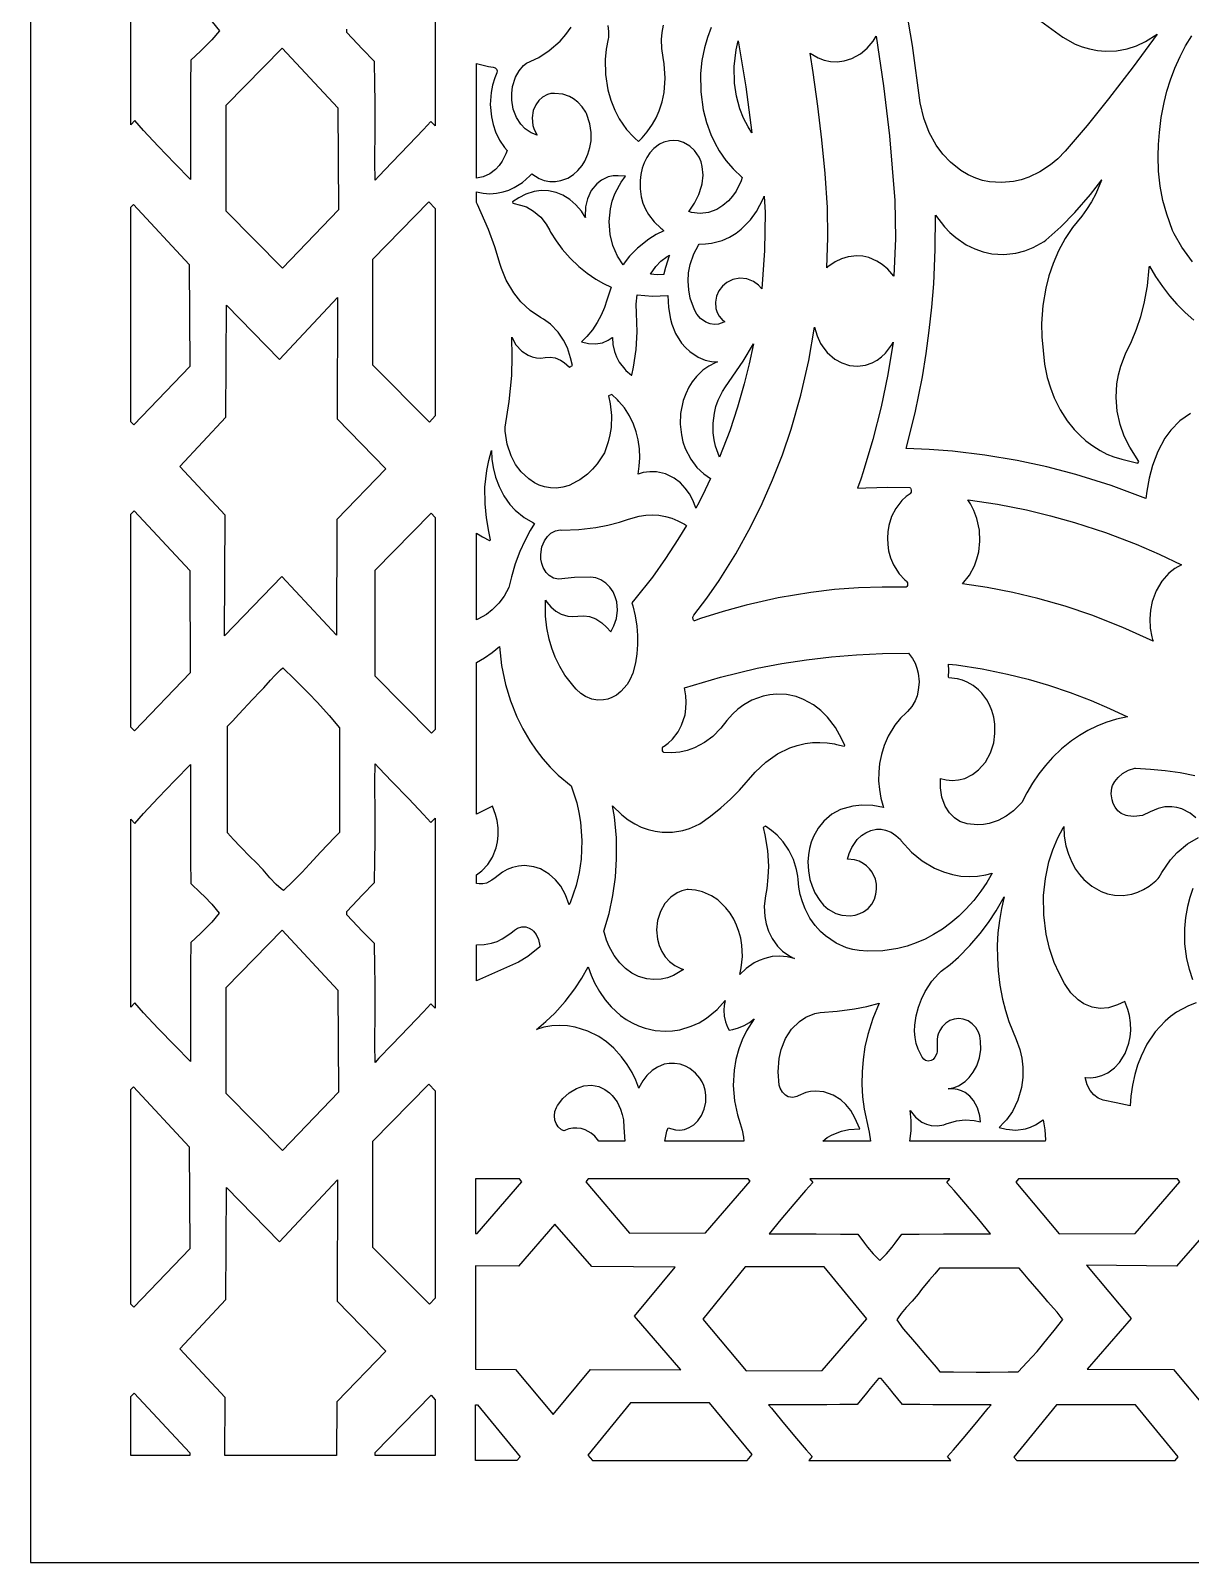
# Model space of a CAD drawing. Extents: x -629 to 1, y 0 to 2050.
# Drawn here: x -628.6 to -344, y 0 to 376 of the extents above; entities that cross this region are included whole.
import ezdxf

# ---------------------------------------------------------------- set-up
doc = ezdxf.new("R2010")
doc.units = 0
doc.layers.add('Default_Layer', color=1, linetype='CONTINUOUS')

msp = doc.modelspace()

# ---------------------------------------------------------------- linework, layer by layer
at = {"layer": 'Default_Layer'}
for points in [[(-628.58, 0), (1.42, 0), (1.42, 2050), (-628.58, 2050), (-628.58, 0)], [(-454.94, 373.44), (-453.09, 362.17), (-451.57, 350.85), (-452.5, 352.35), (-453.61, 354.53), (-454.49, 356.79), (-455.35, 359.92), (-455.84, 363.12), (-455.94, 367.19), (-455.46, 371.24), (-454.94, 373.44)], [(-421.04, 374.59), (-419.24, 362.39), (-417.8, 350.16), (-416.46, 334.32), (-416.36, 324.99), (-416.7, 315.67), (-418.19, 317.42), (-419.57, 318.59), (-420.9, 319.43), (-422.9, 320.26), (-424.35, 320.58), (-425.83, 320.7), (-427.93, 320.49), (-429.58, 320), (-431.15, 319.25), (-432.94, 317.97), (-433.19, 317.75), (-432.92, 325.16), (-432.98, 332.57), (-433.62, 340.88), (-434.42, 349.17), (-435.4, 357.44), (-436.54, 365.7), (-437.28, 370.46), (-435.29, 369.29), (-433.83, 368.75), (-432.3, 368.43), (-430.62, 368.35), (-428.95, 368.55), (-427, 369.15), (-424.92, 370.29), (-423.29, 371.65), (-421.83, 373.36), (-421.04, 374.59)], [(-580.6, 357.67), (-566.84, 371.71), (-553.17, 357.01), (-553.06, 331.95), (-566.74, 317.65), (-580.61, 331.64), (-580.6, 357.67)], [(-514.14, 365.64), (-514.66, 364.39), (-515.21, 362.62), (-515.57, 360.81), (-515.78, 357.82), (-515.51, 354.83), (-515.09, 352.96), (-514.47, 351.14), (-513.48, 349.09), (-512.31, 347.33), (-511.66, 346.54), (-511.95, 345.75), (-512.86, 343.94), (-513.59, 342.89), (-514.47, 341.93), (-515.89, 340.83), (-517.49, 340.08), (-519.17, 339.75), (-519.16, 349.93), (-519.16, 367.89), (-519.14, 367.88), (-516.19, 367.16), (-515.08, 367.01), (-514.58, 366.86), (-514.23, 366.53), (-514.06, 366.1), (-514.14, 365.64)], [(-448.57, 335.31), (-448.29, 331.34), (-448.44, 321.97), (-449.15, 312.61), (-449.18, 312.65), (-449.98, 313.51), (-451.17, 314.39), (-452.84, 315.06), (-454.54, 315.22), (-456.21, 314.88), (-457.7, 314.12), (-458.74, 313.24), (-459.65, 312.1), (-460.24, 310.84), (-460.51, 309.3), (-460.38, 307.74), (-460.08, 306.8), (-459.61, 305.92), (-458.66, 304.86), (-458.48, 304.72), (-458.21, 304.53), (-458.47, 304.38), (-459.76, 303.92), (-460.78, 303.83), (-461.8, 303.97), (-462.86, 304.38), (-464.15, 305.32), (-465.06, 306.4), (-465.64, 307.42), (-466.68, 310.27), (-467.08, 312.37), (-467.22, 314.49), (-467.1, 316.54), (-466.73, 318.56), (-465.82, 321.23), (-464.67, 323.32), (-464.48, 323.6), (-462.97, 323.61), (-461.47, 323.78), (-458.84, 324.5), (-457.07, 325.3), (-455.43, 326.29), (-454.16, 327.27), (-451.91, 329.54), (-450.44, 331.58), (-448.81, 334.72), (-448.57, 335.31)], [(-603.97, 279.98), (-603.97, 332.62), (-603.33, 333.28), (-589.66, 318.58), (-589.55, 293.52), (-603.22, 279.23), (-603.97, 279.98)], [(-529.28, 332.29), (-529.28, 281.43), (-530.73, 279.91), (-544.61, 293.89), (-544.6, 319.92), (-530.83, 333.96), (-529.28, 332.29)], [(-471.76, 320.89), (-471.83, 320.73), (-472.79, 317.81), (-473.15, 316.29), (-473.18, 316.13), (-474.81, 316), (-476.43, 316.19), (-475.14, 318.07), (-473.9, 319.37), (-472.36, 320.54), (-471.76, 320.89)], [(-553.38, 280.7), (-541.44, 268.44), (-553.45, 256), (-553.53, 227.58), (-566.94, 242.02), (-581.04, 227.41), (-580.85, 257.01), (-592, 269.02), (-580.7, 281.12), (-580.52, 308.57), (-567.53, 295.23), (-553.3, 310.47), (-553.38, 280.7)], [(-416.86, 299.53), (-418.19, 291.54), (-419.84, 283.6), (-421.87, 275.61), (-424.26, 267.71), (-424.87, 265.87), (-425.61, 263.69), (-423.64, 263.77), (-418.21, 263.88), (-412.78, 263.81), (-412.74, 263.79), (-412.65, 263.71), (-412.53, 263.51), (-412.45, 263.2), (-412.49, 262.71), (-412.6, 262.47), (-412.69, 262.36), (-412.74, 262.32), (-413.7, 261.63), (-414.79, 260.61), (-416.24, 258.72), (-417.27, 256.69), (-417.95, 254.51), (-418.21, 252.97), (-418.31, 251.42), (-418.24, 249.87), (-418.02, 248.32), (-417.54, 246.54), (-416.82, 244.83), (-415.46, 242.66), (-414.06, 241.18), (-413.64, 240.83), (-413.52, 240.69), (-413.41, 240.45), (-413.4, 239.81), (-413.51, 239.55), (-413.61, 239.42), (-413.69, 239.36), (-413.71, 239.36), (-419.58, 239.41), (-425.44, 239.21), (-431.29, 238.77), (-437.12, 238.08), (-445.11, 236.74), (-452.99, 234.96), (-458.6, 233.41), (-464.14, 231.64), (-465.69, 231.1), (-465.71, 231.09), (-465.75, 231.11), (-465.86, 231.23), (-465.98, 231.47), (-466.02, 232.03), (-465.93, 232.32), (-465.84, 232.47), (-462.65, 236.69), (-459.63, 241.02), (-455.53, 247.55), (-451.8, 254.28), (-449.02, 259.93), (-446.49, 265.68), (-444.08, 271.87), (-441.94, 278.15), (-439.54, 286.52), (-437.6, 295), (-436.17, 303.17), (-435.55, 301.05), (-434.69, 299.21), (-433.95, 298.05), (-433.08, 296.97), (-431.25, 295.36), (-429.53, 294.4), (-427.64, 293.81), (-425.67, 293.64), (-423.71, 293.89), (-422.07, 294.46), (-420.83, 295.13), (-419.75, 295.92), (-418.79, 296.82), (-417.31, 298.75), (-416.86, 299.53)], [(-451.19, 299.07), (-452.23, 294.18), (-453.43, 289.32), (-455.09, 283.52), (-456.99, 277.78), (-459.48, 271.25), (-460.46, 273.94), (-460.82, 275.57), (-461.03, 277.22), (-461.06, 279.65), (-460.77, 282.07), (-460.38, 283.69), (-459.83, 285.27), (-458.79, 287.38), (-458.04, 288.53), (-453.74, 294.86), (-451.19, 299.07)], [(-515.46, 272.93), (-515.36, 270.82), (-515.07, 268.74), (-514.48, 266.36), (-513.62, 264.05), (-512.44, 261.77), (-510.95, 259.66), (-509.66, 258.24), (-507.48, 256.44), (-505.32, 255.21), (-504.91, 255.03), (-505.97, 253.27), (-507.31, 250.73), (-508.48, 248.13), (-509.63, 245.06), (-510.56, 241.92), (-511.18, 239.26), (-512.38, 237.15), (-513.65, 235.45), (-515.27, 233.8), (-516.7, 232.69), (-518.84, 231.49), (-519.16, 231.36), (-519.16, 252.6), (-517.68, 251.71), (-515.97, 250.84), (-515.69, 251.03), (-516.1, 253.03), (-516.67, 256.4), (-517.02, 259.79), (-517.07, 263.9), (-516.64, 267.99), (-516.15, 270.47), (-515.46, 272.93)], [(-346.16, 244.85), (-347.75, 243.96), (-349.22, 242.79), (-350.93, 240.86), (-352.36, 238.44), (-353.3, 235.86), (-353.74, 233.73), (-353.91, 231.57), (-353.8, 229.34), (-353.4, 227.15), (-353.23, 226.54), (-353.09, 226.08), (-360.52, 229.48), (-368.15, 232.5), (-374.7, 234.71), (-381.36, 236.62), (-387.56, 238.1), (-393.84, 239.31), (-399.86, 240.2), (-398.18, 242.29), (-396.93, 244.64), (-396.32, 246.31), (-395.9, 248.02), (-395.61, 250.7), (-395.73, 253.39), (-396.32, 256.19), (-397.08, 258.22), (-397.93, 259.82), (-398.58, 260.79), (-398.48, 260.78), (-391.3, 259.72), (-384.18, 258.33), (-378.27, 256.91), (-372.42, 255.27), (-364.76, 252.76), (-357.25, 249.89), (-351.65, 247.47), (-346.16, 244.85)], [(-603.97, 204.99), (-603.97, 257.31), (-603.17, 258.13), (-589.5, 243.43), (-589.39, 218.37), (-603.06, 204.07), (-603.97, 204.99)], [(-529.28, 256.49), (-529.28, 204.45), (-530.17, 203.51), (-544.05, 217.49), (-544.04, 243.52), (-530.28, 257.57), (-529.28, 256.49)], [(-467.64, 254.54), (-469.71, 251.06), (-472.74, 246.38), (-475.97, 241.83), (-480.26, 236.4), (-481.02, 235.5), (-480.81, 234.8), (-480.19, 232.32), (-479.79, 229.81), (-479.62, 227.54), (-479.63, 225.28), (-479.81, 223.02), (-480.17, 220.78), (-480.79, 218.27), (-481.5, 216.63), (-482.2, 215.47), (-483.71, 213.73), (-484.81, 212.88), (-485.94, 212.26), (-486.92, 211.9), (-487.96, 211.68), (-489.4, 211.64), (-490.82, 211.89), (-492.39, 212.53), (-493.56, 213.31), (-494.68, 214.36), (-495.15, 214.91), (-497.44, 217.8), (-498.74, 219.93), (-499.82, 222.15), (-500.66, 224.36), (-501.33, 226.61), (-501.89, 229.4), (-502.2, 232.23), (-502.2, 236.16), (-501.91, 235.72), (-500.92, 234.54), (-499.69, 233.51), (-498.37, 232.78), (-496.75, 232.28), (-495.51, 232.16), (-494.27, 232.26), (-492.83, 232.35), (-491.4, 232.14), (-489.85, 231.58), (-488.36, 230.64), (-487.23, 229.59), (-486.15, 228.41), (-485.42, 229.87), (-484.79, 231.65), (-484.53, 233.69), (-484.73, 235.73), (-485.09, 237), (-485.64, 238.2), (-486.45, 239.38), (-487.45, 240.38), (-488.6, 241.14), (-489.88, 241.63), (-491.17, 241.83), (-495.11, 241.78), (-499.02, 241.35), (-500.29, 241.61), (-501.34, 242.25), (-502.07, 243.01), (-502.79, 244.22), (-503.14, 245.21), (-503.34, 246.24), (-503.38, 247.37), (-503.1, 249.25), (-502.48, 250.76), (-501.76, 251.8), (-500.9, 252.6), (-499.8, 253.19), (-498.61, 253.41), (-498.21, 253.4), (-494.02, 253.52), (-489.86, 254.01), (-486.94, 254.58), (-484.07, 255.33), (-481.85, 256.04), (-479.25, 256.81), (-477.63, 257.05), (-476, 257.12), (-474.37, 257.01), (-472.77, 256.72), (-471.23, 256.28), (-469.74, 255.69), (-468.07, 254.8), (-467.64, 254.54)], [(-513.54, 224.8), (-512.98, 220.11), (-512, 215.49), (-510.78, 211.47), (-509.23, 207.56), (-507.76, 204.56), (-506.07, 201.66), (-504.55, 199.4), (-502.87, 197.22), (-501.05, 195.16), (-499.09, 193.22), (-495.96, 190.64), (-494.57, 186.44), (-494.03, 184.09), (-493.63, 181.72), (-493.3, 177.17), (-493.49, 172.62), (-493.96, 169.35), (-494.72, 166.13), (-496.19, 161.92), (-496.41, 161.42), (-497.28, 163.86), (-498.46, 165.96), (-499.76, 167.57), (-501.31, 168.95), (-503.47, 170.2), (-505.05, 170.74), (-507.35, 171.03), (-508.87, 170.92), (-510.34, 170.59), (-511.62, 170.09), (-512.81, 169.45), (-514.6, 168.06), (-515.38, 167.42), (-516.74, 166.75), (-517.62, 166.55), (-518.53, 166.52), (-519.16, 166.6), (-519.16, 168.74), (-517.85, 169.71), (-516.36, 171.3), (-515.25, 173.06), (-514.34, 175.38), (-514, 176.89), (-513.83, 178.43), (-513.84, 180.28), (-514.11, 182.11), (-514.49, 183.53), (-515.19, 185.62), (-517.16, 184.61), (-519.16, 183.69), (-519.16, 220.91), (-517.17, 222.05), (-515.3, 223.34), (-513.54, 224.8)], [(-413.15, 223.15), (-412.16, 221.88), (-411.51, 220.69), (-411.05, 219.49), (-410.74, 218.26), (-410.53, 216.15), (-410.72, 214.05), (-411.04, 212.73), (-411.53, 211.47), (-412.32, 210.08), (-413.37, 208.82), (-413.73, 208.49), (-415.08, 207.19), (-416.51, 205.46), (-418.12, 202.82), (-419.11, 200.52), (-419.79, 198.33), (-420.24, 196.08), (-420.45, 193.95), (-420.46, 191.82), (-420.28, 189.69), (-419.9, 187.58), (-419.25, 185.29), (-421.88, 185.79), (-424.56, 185.86), (-426.78, 185.61), (-428.94, 185.07), (-429.81, 184.77), (-431.92, 183.65), (-433.9, 181.96), (-435.29, 180.21), (-436.41, 178.18), (-436.98, 176.74), (-437.39, 175.26), (-437.68, 173.64), (-437.8, 171.99), (-437.71, 169.78), (-437.32, 167.6), (-436.8, 165.96), (-436.11, 164.37), (-434.93, 162.46), (-433.97, 161.33), (-432.83, 160.34), (-430.96, 159.3), (-429.51, 158.86), (-427.44, 158.73), (-426.23, 158.9), (-425.06, 159.26), (-424.14, 159.68), (-423, 160.53), (-422.12, 161.57), (-421.49, 162.78), (-421.12, 164), (-420.96, 165.26), (-421.01, 166.48), (-421.26, 167.67), (-422.04, 169.41), (-422.67, 170.24), (-423.46, 171), (-424.24, 171.57), (-425.25, 172.09), (-426.35, 172.44), (-428.1, 172.57), (-427.68, 174.02), (-427.05, 175.47), (-425.7, 177.42), (-424.67, 178.4), (-423.64, 179.09), (-422.41, 179.64), (-420.98, 179.94), (-419.87, 179.94), (-418.78, 179.74), (-417.39, 179.2), (-416.22, 178.44), (-415.13, 177.41), (-414.89, 177.12), (-412.4, 174.35), (-409.77, 172.17), (-406.74, 170.37), (-404.58, 169.47), (-402.32, 168.82), (-400.29, 168.47), (-398.23, 168.35), (-396.18, 168.45), (-394.14, 168.77), (-392.6, 169.17), (-393.93, 166.91), (-395.41, 164.72), (-397.13, 162.48), (-399.02, 160.36), (-400.81, 158.61), (-402.72, 156.98), (-404.79, 155.46), (-406.97, 154.09), (-409.05, 152.99), (-411.22, 152.04), (-413.45, 151.26), (-415.75, 150.66), (-419.46, 150.09), (-423.21, 150), (-425.27, 150.16), (-426.83, 150.44), (-428.35, 150.88), (-430.9, 152.01), (-433.53, 153.79), (-434.76, 154.88), (-436.06, 156.33), (-437.31, 158.12), (-438.51, 160.42), (-439.18, 162.14), (-439.68, 163.9), (-440.04, 165.74), (-440.25, 167.59), (-440.29, 168.46), (-440.62, 170.1), (-441.39, 172.54), (-442.47, 174.79), (-443.87, 176.87), (-445.37, 178.51), (-446.75, 179.65), (-448.21, 180.69), (-448.77, 180.37), (-448.37, 178.55), (-447.74, 174.76), (-447.53, 170.92), (-447.63, 168.17), (-447.93, 165.43), (-448.25, 163.63), (-448.55, 161.1), (-448.43, 158.56), (-448.07, 156.74), (-447.49, 154.97), (-446.57, 153.1), (-445.25, 151.26), (-444.05, 150.06), (-442.48, 148.93), (-441.5, 148.42), (-441.09, 148.25), (-442.88, 148.67), (-444.72, 148.82), (-446.59, 148.68), (-448.42, 148.26), (-449.76, 147.77), (-451.03, 147.13), (-453, 145.78), (-454.56, 144.3), (-454.18, 145.97), (-453.9, 148.73), (-454.02, 151.5), (-454.3, 153.21), (-454.75, 154.89), (-455.31, 156.43), (-456.02, 157.91), (-456.91, 159.35), (-457.95, 160.7), (-459.96, 162.6), (-461.5, 163.62), (-463.68, 164.58), (-465.42, 165), (-467.21, 165.15), (-467.47, 165.12), (-468.72, 164.83), (-469.91, 164.34), (-471.49, 163.26), (-472.92, 161.7), (-474.01, 159.79), (-474.7, 157.59), (-474.94, 155.26), (-474.71, 152.94), (-474.29, 151.42), (-473.65, 149.97), (-472.83, 148.67), (-471.8, 147.51), (-470.5, 146.5), (-468.86, 145.7), (-468.75, 145.67), (-468.38, 145.56), (-468.73, 145.29), (-470.81, 144.06), (-472.28, 143.49), (-473.84, 143.14), (-475.62, 143.04), (-477.39, 143.23), (-479.36, 143.83), (-481.01, 144.66), (-482.57, 145.77), (-483.98, 147.13), (-485.39, 148.95), (-486.61, 151.15), (-487.27, 152.76), (-487.76, 154.41), (-487.9, 154.97), (-486.63, 159.3), (-485.69, 163.7), (-485.07, 168.18), (-484.77, 172.7), (-484.83, 177.85), (-485.32, 182.99), (-485.75, 185.69), (-483.5, 183.46), (-481.96, 182.28), (-480.29, 181.25), (-478.71, 180.5), (-477.05, 179.9), (-475.34, 179.49), (-473.59, 179.26), (-471.02, 179.26), (-468.49, 179.68), (-466.91, 180.15), (-465.38, 180.77), (-464.36, 181.28), (-461.7, 183.18), (-459.15, 185.22), (-456.83, 187.31), (-454.63, 189.51), (-450.78, 193.96), (-448.16, 196.43), (-445.3, 198.43), (-442.27, 199.91), (-440.42, 200.53), (-438.5, 200.97), (-436.71, 201.21), (-434.9, 201.27), (-433.1, 201.16), (-431.31, 200.89), (-430.84, 200.78), (-428.94, 200.34), (-428.77, 200.52), (-429.54, 202.23), (-431.03, 204.94), (-432.98, 207.49), (-434.66, 209.13), (-436.44, 210.48), (-438.86, 211.81), (-440.73, 212.5), (-443.1, 213), (-445.54, 213.11), (-447.2, 212.96), (-448.83, 212.62), (-451.54, 211.62), (-453.55, 210.49), (-455, 209.42), (-456.33, 208.21), (-457.71, 206.68), (-459.18, 204.75), (-461.17, 202.75), (-463.19, 201.22), (-465.67, 199.91), (-467.42, 199.29), (-469.23, 198.89), (-471.21, 198.72), (-473.19, 198.82), (-473.25, 198.84), (-473.35, 198.94), (-473.47, 199.16), (-473.54, 199.55), (-473.48, 199.95), (-473.37, 200.17), (-473.26, 200.29), (-473.13, 200.37), (-472.13, 201.07), (-471.04, 202.09), (-469.65, 203.9), (-468.82, 205.49), (-467.98, 208.06), (-467.74, 209.6), (-467.66, 211.16), (-467.75, 212.69), (-468.01, 214.21), (-468.13, 214.7), (-459.28, 217.31), (-450.29, 219.45), (-444.25, 220.61), (-438.17, 221.56), (-432.05, 222.29), (-425.9, 222.8), (-419.53, 223.09), (-413.15, 223.15)], [(-552.79, 204.88), (-552.76, 201.55), (-552.74, 195.55), (-552.75, 191.05), (-552.77, 183.56), (-552.76, 179.12), (-554, 177.89), (-557.32, 174.41), (-560.11, 171.38), (-561.95, 169.42), (-564.24, 167.09), (-566.55, 164.93), (-567.12, 165.36), (-568.29, 166.42), (-569.84, 168.04), (-571.55, 169.96), (-573.38, 171.94), (-574.63, 173.13), (-577.18, 175.75), (-578.81, 177.45), (-580.29, 179.04), (-580.29, 183.41), (-580.29, 201.07), (-580.29, 205.25), (-579.04, 206.5), (-577.49, 208.22), (-574.11, 211.79), (-572.21, 213.74), (-571.32, 214.69), (-569.71, 216.51), (-568.65, 217.66), (-567.24, 219.06), (-566.66, 219.56), (-563.79, 216.76), (-560.41, 213.37), (-558.21, 211.08), (-555.32, 207.9), (-552.79, 204.88)], [(-359.39, 207.56), (-362.07, 206.99), (-364.68, 206.19), (-366.93, 205.28), (-369.1, 204.21), (-371.16, 203), (-373.13, 201.65), (-375.55, 199.69), (-377.79, 197.54), (-379.54, 195.59), (-381.15, 193.54), (-382.7, 191.27), (-384.1, 188.91), (-385.34, 186.51), (-387.34, 184.49), (-389.16, 183.16), (-391.16, 182.1), (-393.31, 181.39), (-394.75, 181.12), (-396.22, 181.01), (-398.76, 181.24), (-400.5, 181.84), (-401.86, 182.75), (-403.03, 183.95), (-404.11, 185.62), (-404.93, 187.81), (-405.28, 190.08), (-405.25, 192.44), (-403.85, 192.07), (-402.41, 191.92), (-400.85, 192.04), (-399.33, 192.43), (-397.39, 193.37), (-395.92, 194.5), (-394.26, 196.41), (-393.01, 198.7), (-392.22, 201.18), (-391.91, 203.44), (-391.95, 205.73), (-392.22, 207.44), (-392.69, 209.12), (-393.23, 210.46), (-393.93, 211.73), (-395.12, 213.33), (-395.93, 214.16), (-397.27, 215.24), (-398.73, 216.08), (-399.91, 216.57), (-401.14, 216.91), (-403.25, 217.12), (-403.3, 217.31), (-403.29, 217.36), (-403.2, 218.94), (-403.29, 220.51), (-401.38, 220.28), (-395.07, 219.32), (-388.84, 218.04), (-383.77, 216.78), (-378.76, 215.31), (-373.47, 213.53), (-368.27, 211.54), (-363.79, 209.62), (-359.39, 207.56)], [(-582.35, 159.36), (-584.12, 157.13), (-585.89, 155.32), (-586.9, 154.35), (-589.26, 152.12), (-589.34, 146.39), (-589.38, 138.38), (-589.37, 130.9), (-589.36, 124.98), (-589.36, 122.91), (-593.23, 126.83), (-597.28, 131.04), (-600.85, 134.91), (-603.03, 137.35), (-603.97, 136.31), (-603.97, 182.42), (-603.03, 181.38), (-600.85, 183.82), (-597.28, 187.69), (-593.23, 191.9), (-589.36, 195.83), (-589.36, 193.76), (-589.37, 187.83), (-589.38, 180.36), (-589.34, 172.35), (-589.26, 166.62), (-586.9, 164.38), (-585.89, 163.42), (-584.11, 161.6), (-582.35, 159.36)], [(-529.28, 182.71), (-529.28, 136.03), (-530.33, 137.13), (-532.14, 135.14), (-535.73, 131.34), (-539.93, 127.03), (-543.11, 123.72), (-544.06, 122.7), (-544.07, 127.13), (-544.06, 135.47), (-544.06, 141.97), (-544.09, 146.25), (-544.15, 151.88), (-547.18, 154.95), (-548.37, 156.17), (-551, 158.93), (-551, 159.8), (-548.37, 162.57), (-547.18, 163.79), (-544.15, 166.86), (-544.09, 172.48), (-544.06, 176.77), (-544.06, 183.26), (-544.07, 191.6), (-544.06, 196.03), (-543.11, 195.02), (-539.93, 191.71), (-535.73, 187.39), (-532.14, 183.59), (-530.33, 181.6), (-529.28, 182.71)], [(-389.69, 163.39), (-390.34, 160.51), (-390.82, 157.59), (-391.17, 154.49), (-391.33, 151.39), (-391.32, 148.28), (-391.12, 145.17), (-390.7, 141.68), (-390.04, 138.23), (-389.33, 135.46), (-388.48, 132.73), (-386.74, 128.35), (-385.83, 125.9), (-385.33, 123.73), (-385.08, 121.53), (-385.1, 119.04), (-385.42, 116.57), (-386.33, 113.41), (-387.64, 110.7), (-389.1, 108.66), (-389.65, 108.04), (-390.9, 106.74), (-389.16, 106.35), (-386.79, 106.11), (-384.43, 106.42), (-383.15, 106.83), (-381.94, 107.38), (-380.08, 108.61), (-379.65, 106.19), (-379.54, 103.74), (-379.55, 103.41), (-412.78, 103.41), (-412.49, 105.92), (-412.46, 108.44), (-412.7, 110.88), (-411.45, 109.27), (-409.88, 108.05), (-408.75, 107.52), (-407.56, 107.2), (-405.99, 107.12), (-404.44, 107.42), (-403.86, 107.63), (-401.39, 108.38), (-399.21, 108.61), (-397.02, 108.44), (-395.44, 108.16), (-395.66, 109.61), (-396.19, 111.57), (-397.15, 113.33), (-398.08, 114.41), (-399.26, 115.33), (-400.15, 115.78), (-401.1, 116.09), (-402.23, 116.26), (-403.38, 116.2), (-403.38, 116.26), (-402.95, 116.32), (-401.89, 116.59), (-400.89, 117), (-399.25, 118.04), (-398.25, 118.98), (-397.23, 120.29), (-396.38, 121.86), (-395.71, 123.83), (-395.4, 125.86), (-395.42, 127.9), (-395.62, 129.22), (-395.98, 130.18), (-396.64, 131.29), (-397.47, 132.2), (-398.45, 132.89), (-399.69, 133.36), (-400.81, 133.5), (-401.93, 133.36), (-402.99, 132.98), (-403.94, 132.37), (-404.87, 131.44), (-405.43, 130.59), (-405.85, 129.68), (-406.03, 129.04), (-406.11, 128.33), (-406.13, 127.47), (-406.1, 126.67), (-406.09, 126.06), (-406.12, 125.38), (-406.21, 124.9), (-406.63, 123.98), (-407.09, 123.46), (-407.59, 123.15), (-408.29, 123.02), (-408.93, 123.21), (-409.37, 123.54), (-409.76, 124.01), (-410.76, 125.96), (-411.22, 127.38), (-411.51, 128.84), (-411.62, 130.37), (-411.55, 131.9), (-411.22, 134.11), (-410.68, 136.29), (-409.96, 138.26), (-409.06, 140.15), (-407.41, 142.66), (-405.75, 144.49), (-405.11, 145.08), (-402.92, 146.77), (-400.85, 148.59), (-398.07, 151.39), (-395.51, 154.37), (-393.49, 157.1), (-391.64, 159.94), (-389.69, 163.39)], [(-580.6, 141.1), (-566.84, 155.14), (-553.17, 140.44), (-553.06, 115.38), (-566.74, 101.09), (-580.61, 115.07), (-580.6, 141.1)], [(-505.15, 154.95), (-504.5, 154.15), (-503.91, 152.9), (-503.61, 151.35), (-503.6, 151.11), (-506.54, 148.73), (-508.86, 147.31), (-519.13, 142.74), (-519.16, 142.72), (-519.16, 151.55), (-517.3, 151.63), (-515.48, 151.98), (-514.12, 152.43), (-512.84, 153.03), (-510.7, 154.43), (-509.86, 155.14), (-509.06, 155.69), (-508.04, 156.01), (-507.03, 155.99), (-506.21, 155.71), (-505.51, 155.27), (-505.15, 154.95)], [(-450.99, 133.38), (-452.89, 130.45), (-453.96, 128.27), (-454.8, 126.01), (-455.5, 123.42), (-455.95, 120.79), (-456.15, 117.03), (-455.86, 113.28), (-455.12, 109.82), (-454.44, 107.71), (-453.95, 106.05), (-453.65, 104.36), (-453.56, 103.41), (-472.91, 103.41), (-472.41, 105.85), (-472.13, 106.65), (-470.32, 106.13), (-469.22, 106.1), (-468.13, 106.28), (-466.94, 106.73), (-465.85, 107.42), (-464.83, 108.39), (-463.93, 109.7), (-463.27, 111.23), (-462.91, 112.92), (-462.87, 114.64), (-463.04, 115.87), (-463.39, 117.08), (-463.74, 117.91), (-464.38, 118.89), (-465.41, 120.08), (-466.82, 121.21), (-467.82, 121.77), (-469.16, 122.25), (-470.57, 122.49), (-471.83, 122.47), (-473.07, 122.25), (-474.77, 121.58), (-476.05, 120.75), (-477.32, 119.54), (-478.32, 118.18), (-479.28, 116.45), (-479.32, 116.37), (-480.08, 118.32), (-480.99, 120.21), (-482.18, 122.22), (-483.56, 124.12), (-485.48, 126.23), (-487.23, 127.75), (-489.16, 129.08), (-491.82, 130.42), (-494.93, 131.4), (-496.84, 131.7), (-498.76, 131.79), (-500.69, 131.66), (-502.59, 131.33), (-504.45, 130.79), (-502.13, 132.73), (-499.96, 134.82), (-497.36, 137.7), (-495.02, 140.77), (-493.28, 143.41), (-491.71, 146.14), (-491.01, 144.17), (-490.16, 142.25), (-488.96, 140.09), (-487.55, 138.05), (-486.13, 136.4), (-483.79, 134.26), (-482.4, 133.27), (-480.92, 132.4), (-479.36, 131.67), (-477.72, 131.09), (-475.28, 130.54), (-472.78, 130.35), (-471.02, 130.45), (-469.28, 130.72), (-466.44, 131.58), (-464.52, 132.47), (-462.72, 133.57), (-460.08, 135.74), (-458.15, 137.88), (-458.39, 136.7), (-458.48, 135.51), (-458.38, 134.07), (-458.06, 132.65), (-457.56, 131.4), (-457.15, 130.6), (-456.21, 130.81), (-454.82, 131.23), (-453.48, 131.8), (-452.19, 132.52), (-450.99, 133.38)], [(-420.29, 137.23), (-421.89, 133.53), (-423.14, 129.58), (-423.82, 126.52), (-424.28, 123.42), (-424.53, 120.38), (-424.56, 117.34), (-424.4, 114.29), (-424.03, 111.26), (-422.95, 106.33), (-422.77, 105.6), (-422.47, 103.41), (-434.18, 103.41), (-433.07, 104.25), (-431.86, 104.97), (-429.58, 105.87), (-427.75, 106.21), (-425.04, 106.45), (-426.27, 109.09), (-427.31, 110.89), (-428.52, 112.4), (-429.74, 113.51), (-431.66, 114.71), (-433.89, 115.47), (-435.95, 115.66), (-437.15, 115.55), (-438.32, 115.3), (-440.2, 114.53), (-440.52, 114.35), (-441.5, 114.09), (-442.63, 114.27), (-443.35, 114.69), (-444.02, 115.38), (-444.61, 116.43), (-444.84, 117.17), (-445.14, 120.4), (-444.9, 123.64), (-444.4, 125.91), (-443.29, 128.62), (-441.81, 130.87), (-439.92, 132.78), (-438.3, 133.86), (-436.15, 134.73), (-434.84, 134.99), (-430.6, 135.28), (-426.4, 135.85), (-423.33, 136.47), (-420.29, 137.23)], [(-603.97, 63.41), (-603.97, 116.06), (-603.33, 116.71), (-589.66, 102.02), (-589.55, 76.95), (-603.22, 62.66), (-603.97, 63.41)], [(-529.28, 115.72), (-529.28, 64.86), (-530.73, 63.34), (-544.61, 77.32), (-544.6, 103.35), (-530.83, 117.39), (-529.28, 115.72)], [(-485.83, 114.6), (-484.65, 113.03), (-483.79, 111.27), (-483.37, 109.97), (-483.1, 108.64), (-482.97, 106.77), (-482.75, 103.41), (-489.1, 103.41), (-490.1, 104.6), (-490.99, 105.35), (-492.5, 106.17), (-493.5, 106.47), (-494.53, 106.6), (-495.53, 106.57), (-496.52, 106.38), (-497.29, 106.12), (-497.66, 105.95), (-497.68, 105.94), (-498.29, 106.2), (-499.11, 106.92), (-499.61, 107.74), (-499.89, 108.55), (-500.02, 109.59), (-499.92, 110.64), (-499.55, 111.69), (-499.27, 112.17), (-497.97, 113.85), (-496.41, 115.26), (-494.61, 116.35), (-492.82, 116.98), (-490.94, 117.15), (-489.11, 116.79), (-487.64, 116.1), (-486.5, 115.25), (-485.83, 114.6)], [(-519.43, 80.73), (-518.99, 80.74), (-508.03, 93.38), (-508.64, 94.13), (-519.43, 94.13), (-519.43, 80.73)], [(-491.73, 94.13), (-492.29, 93.44), (-481.63, 80.78), (-462.94, 80.89), (-451.98, 93.53), (-452.47, 94.13), (-491.73, 94.13)], [(-420.17, 74.12), (-418.5, 75.75), (-417.14, 77.4), (-416.42, 78.33), (-414.76, 80.52), (-410.48, 80.59), (-404.51, 80.63), (-398.93, 80.62), (-394.51, 80.61), (-392.97, 80.61), (-395.9, 84.19), (-399.04, 87.94), (-401.92, 91.24), (-403.74, 93.26), (-402.97, 94.13), (-437.36, 94.13), (-436.58, 93.26), (-438.4, 91.24), (-441.29, 87.94), (-444.43, 84.19), (-447.36, 80.61), (-445.82, 80.61), (-441.4, 80.62), (-435.82, 80.63), (-429.85, 80.59), (-425.57, 80.52), (-423.91, 78.33), (-423.19, 77.4), (-421.84, 75.76), (-420.17, 74.12)], [(-386.14, 94.13), (-386.82, 93.29), (-376.16, 80.63), (-357.46, 80.74), (-346.5, 93.38), (-347.12, 94.13), (-386.14, 94.13)], [(-553.49, 26.27), (-580.94, 26.27), (-580.85, 40.44), (-592, 52.45), (-580.7, 64.55), (-580.52, 92), (-567.53, 78.66), (-553.3, 93.9), (-553.38, 64.13), (-541.44, 51.88), (-553.45, 39.43), (-553.49, 26.27)], [(-519.43, 47.41), (-509.62, 47.38), (-500.34, 36.26), (-491.19, 47.31), (-468.99, 47.23), (-480.36, 60.4), (-470.41, 72.43), (-490.88, 72.59), (-499.91, 83.05), (-508.87, 72.73), (-519.43, 72.82), (-519.43, 47.41)], [(-329.67, 47.31), (-307.46, 47.23), (-318.83, 60.4), (-308.88, 72.43), (-329.35, 72.59), (-338.38, 83.05), (-347.34, 72.73), (-369.41, 72.91), (-358.51, 59.86), (-369.29, 47.45), (-348.09, 47.38), (-338.81, 36.26), (-329.67, 47.31)], [(-433.79, 72.5), (-453.2, 72.51), (-463.63, 59.67), (-452.97, 47.01), (-434.28, 47.12), (-423.32, 59.76), (-433.79, 72.5)], [(-386.22, 46.77), (-383.97, 49.1), (-381.59, 51.78), (-379.88, 53.81), (-377.36, 56.94), (-375.27, 59.6), (-375.64, 60.14), (-376.68, 61.44), (-377.55, 62.42), (-378.9, 63.91), (-379.61, 64.73), (-381.07, 66.49), (-383.73, 69.62), (-385.01, 71.06), (-385.94, 72.21), (-389.06, 72.21), (-402.23, 72.21), (-405.49, 72.22), (-406.67, 70.85), (-407.95, 69.33), (-409.9, 66.97), (-410.78, 65.82), (-412.26, 64.12), (-413.69, 62.54), (-414.91, 61.11), (-415.7, 60.03), (-416.02, 59.5), (-414.4, 57.36), (-412.66, 55.24), (-411.2, 53.54), (-408.95, 50.96), (-406.35, 47.88), (-405.43, 46.73), (-402.12, 46.74), (-396.53, 46.72), (-393.18, 46.71), (-388.7, 46.73), (-386.22, 46.77)], [(-589.5, 26.27), (-603.97, 26.27), (-603.97, 40.74), (-603.17, 41.56), (-589.5, 26.86), (-589.5, 26.27)], [(-402.76, 25), (-403.58, 25.98), (-402.1, 27.65), (-399.26, 30.98), (-396.04, 34.86), (-393.57, 37.81), (-392.82, 38.68), (-396.12, 38.7), (-402.34, 38.68), (-407.19, 38.68), (-410.38, 38.71), (-414.58, 38.77), (-416.87, 41.57), (-417.78, 42.67), (-419.84, 45.11), (-420.49, 45.11), (-422.55, 42.67), (-423.46, 41.57), (-425.75, 38.77), (-429.95, 38.71), (-433.14, 38.68), (-437.99, 38.68), (-444.21, 38.7), (-447.51, 38.68), (-446.75, 37.81), (-444.29, 34.86), (-441.07, 30.98), (-438.23, 27.65), (-436.75, 25.98), (-437.57, 25), (-402.76, 25)], [(-529.28, 39.92), (-529.28, 26.27), (-544.04, 26.27), (-544.04, 26.96), (-530.28, 41), (-529.28, 39.92)], [(-509.25, 25), (-519.43, 25), (-519.43, 38.67), (-518.92, 38.67), (-508.45, 25.93), (-509.25, 25)], [(-452.72, 25), (-451.47, 26.44), (-461.94, 39.18), (-481.36, 39.19), (-491.79, 26.35), (-490.65, 25), (-452.72, 25)], [(-347.72, 25), (-346.92, 25.93), (-357.4, 38.67), (-376.81, 38.67), (-387.24, 25.83), (-386.54, 25), (-347.72, 25)]]:
    msp.add_lwpolyline(points, close=True, dxfattribs=at)
for points in [[(-584.06, 378.12), (-582.25, 375.91), (-582.25, 375.91), (-584.08, 373.72), (-585.89, 371.88), (-586.9, 370.92), (-589.26, 368.69), (-589.34, 362.95), (-589.38, 354.94), (-589.37, 347.47), (-589.36, 341.54), (-589.36, 339.47), (-593.23, 343.4), (-597.28, 347.61), (-600.85, 351.48), (-603.03, 353.92), (-603.97, 352.88), (-603.97, 398.99)], [(-529.28, 399.27), (-529.28, 352.59), (-530.33, 353.7), (-532.14, 351.71), (-535.73, 347.91), (-539.93, 343.59), (-543.11, 340.28), (-544.06, 339.27), (-544.07, 343.7), (-544.06, 352.04), (-544.06, 358.54), (-544.09, 362.82), (-544.15, 368.44), (-547.18, 371.51), (-548.37, 372.74), (-551, 375.5), (-551, 376.37)], [(-380.66, 378.31), (-375.24, 374.38), (-372.19, 372.68), (-370.49, 372), (-368.73, 371.48), (-366.78, 371.1), (-364.8, 370.94), (-362.1, 371.04), (-359.46, 371.53), (-357.15, 372.27), (-354.97, 373.28), (-352.14, 375.11), (-357.97, 367.08), (-364.04, 359.2), (-369.29, 352.73), (-374.7, 346.38), (-376.49, 344.51), (-378.27, 343.01), (-380.88, 341.28), (-383.63, 339.98), (-385.47, 339.37), (-387.37, 338.95), (-390.3, 338.68), (-393.24, 338.87), (-394.96, 339.23), (-396.64, 339.76), (-398.5, 340.6), (-400.25, 341.63), (-402.83, 343.68), (-404.67, 345.63), (-406.32, 347.88), (-408.02, 350.94), (-409.38, 354.48), (-410.27, 358.28), (-412.18, 372.3), (-414.53, 386.27)], [(-461.56, 376.72), (-462.5, 374.26), (-463.23, 371.74), (-463.85, 368.61), (-464.17, 365.43), (-464.12, 360.95), (-463.49, 356.5), (-462.71, 353.46), (-461.63, 350.5), (-460.68, 348.46), (-459.57, 346.49), (-457.96, 344.13), (-456.19, 342.02), (-453.95, 339.9), (-454.23, 339.1), (-455.43, 336.61), (-456.29, 335.37), (-457.29, 334.22), (-458.66, 333.03), (-460.19, 332.09), (-462.23, 331.35), (-464.3, 331.11), (-466.37, 331.36), (-467.07, 331.56), (-466.79, 331.93), (-465.65, 333.62), (-464.59, 335.76), (-463.9, 337.81), (-463.75, 338.41), (-463.51, 340.53), (-463.73, 342.65), (-464.05, 343.8), (-464.53, 344.91), (-465.64, 346.56), (-466.81, 347.65), (-468.39, 348.53), (-469.6, 348.89), (-470.71, 349.02), (-471.82, 348.95), (-473.18, 348.61), (-474.27, 348.09), (-475.64, 347.08), (-476.62, 345.97), (-477.36, 344.83), (-477.98, 343.55), (-478.46, 342.22), (-478.82, 340.7), (-479.01, 339.15), (-479.01, 337.16), (-478.72, 335.18), (-478.3, 333.66), (-477.69, 332.19), (-476.94, 330.87), (-475.52, 329.07), (-473.94, 327.51), (-473.7, 327.3), (-473.16, 326.86), (-475.08, 325.94), (-476.89, 324.83), (-479.68, 322.58), (-481.58, 320.58), (-482.88, 318.91), (-483.14, 318.53), (-484.51, 320.59), (-485.67, 323.26), (-486.34, 325.97), (-486.59, 329.09), (-486.3, 332.21), (-485.86, 334.08), (-485.21, 335.89), (-484.09, 338.07), (-483.63, 338.77), (-482.58, 340.24), (-484.37, 340.37), (-485.63, 340.33), (-486.86, 340.06), (-488.46, 339.3), (-489.63, 338.4), (-491, 336.72), (-491.95, 334.72), (-492.41, 332.71), (-492.45, 330.38), (-492.42, 330.09), (-492.47, 330.18), (-493.4, 331.63), (-494.77, 333.24), (-496.27, 334.53), (-497.98, 335.58), (-499.62, 336.24), (-501.52, 336.65), (-503.26, 336.72), (-504.99, 336.5), (-507.01, 335.87), (-508.76, 334.94), (-510.28, 333.95), (-510.2, 333.59), (-508.34, 333.17), (-506.92, 332.7), (-505.13, 331.7), (-503.36, 330.15), (-502.04, 328.45), (-501.18, 326.93), (-500.97, 326.47), (-499.6, 324.36), (-498.09, 322.35), (-496.15, 320.13), (-494.01, 318.08), (-492, 316.45), (-489.84, 314.98), (-488, 313.93), (-486.08, 313.01), (-487.15, 309.85), (-487.76, 307.98), (-488.52, 306.15), (-489.52, 304.3), (-490.7, 302.55), (-492.07, 300.93), (-493.37, 299.59), (-491.64, 299.2), (-489.94, 299.07), (-488.26, 299.35), (-486.8, 299.98), (-485.83, 300.64), (-485.81, 300.66), (-485.68, 298.93), (-485.31, 297.25), (-484.8, 295.88), (-484.12, 294.58), (-482.74, 292.84), (-482.48, 292.59), (-481.14, 291.38), (-481, 291.42), (-480.61, 293.34), (-479.96, 297.69), (-479.71, 302.08), (-479.88, 306.61), (-479.94, 308.87), (-479.73, 311.12), (-475.98, 310.76), (-472.22, 310.94), (-472.05, 308.05), (-471.55, 305.19), (-471.22, 303.95), (-470.28, 301.6), (-468.82, 299.26), (-467.88, 298.17), (-466.82, 297.18), (-464.75, 295.82), (-463.02, 295.11), (-461.52, 294.77), (-459.98, 294.66), (-460.57, 294.43), (-462.13, 293.63), (-463.59, 292.6), (-465.2, 291.04), (-466.19, 289.78), (-467.03, 288.43), (-467.8, 286.84), (-468.4, 285.18), (-469.05, 281.99), (-469.15, 279.36), (-468.87, 276.73), (-468.49, 275.07), (-467.94, 273.44), (-466.59, 270.77), (-465.04, 268.71), (-463.37, 267.16), (-461.71, 266.07), (-463.03, 263.26), (-464.61, 260.09), (-465.31, 258.75), (-465.33, 258.83), (-466.07, 260.75), (-466.89, 262.27), (-467.93, 263.71), (-469.1, 264.94), (-470.63, 266.11), (-472.76, 267.16), (-474.99, 267.68), (-476.63, 267.72), (-478.25, 267.49), (-479.5, 267.11), (-479.2, 269.09), (-479.08, 271.09), (-479.16, 273.34), (-479.48, 275.57), (-479.96, 277.49), (-480.62, 279.35), (-481.62, 281.45), (-482.87, 283.38), (-484.2, 284.97), (-484.56, 285.34), (-485.95, 286.69), (-486.74, 286.32), (-486.38, 284.41), (-486.06, 281.51), (-486.14, 278.6), (-486.4, 276.8), (-486.81, 275.02), (-487.77, 272.37), (-489.53, 269.63), (-490.66, 268.31), (-491.93, 267.1), (-493.77, 265.74), (-494.44, 265.35), (-496.41, 264.35), (-497.94, 263.9), (-499.54, 263.69), (-501.03, 263.74), (-502.49, 264.01), (-503.75, 264.43), (-504.93, 265), (-506.35, 265.93), (-508.22, 267.71), (-509.55, 269.49), (-510.68, 271.63), (-511.63, 274.49), (-512.11, 277.66), (-512.14, 278.66), (-511.1, 284.98), (-510.52, 291.35), (-510.4, 296.03), (-510.52, 300.7), (-509.5, 298.86), (-508, 297.26), (-506.5, 296.3), (-505.5, 295.91), (-504.45, 295.68), (-503.36, 295.62), (-502.28, 295.75), (-501.04, 295.84), (-499.82, 295.64), (-498.56, 295.12), (-497.68, 294.53), (-496.29, 293.39), (-495.59, 293.78), (-496.05, 295.66), (-496.84, 298.08), (-497.8, 300.03), (-499.09, 301.95), (-500.97, 303.91), (-502.7, 305.17), (-503.47, 305.6), (-505.96, 307.26), (-508.27, 309.42), (-510.01, 311.59), (-511.84, 314.69), (-513.04, 317.56), (-513.38, 318.61), (-514.67, 322.9), (-516.2, 327.13), (-518.94, 333.3), (-519.16, 333.75), (-519.16, 336.39), (-517.53, 336.06), (-515.87, 335.95), (-514.22, 336.06), (-512.58, 336.38), (-511.2, 336.84), (-509.87, 337.44), (-507.83, 338.74), (-506.03, 340.34), (-505.59, 340.83), (-503.81, 339.71), (-502.52, 339.23), (-501.15, 338.97), (-499.78, 338.95), (-498.44, 339.17), (-496.77, 339.79), (-495.37, 340.67), (-494.26, 341.66), (-493.24, 342.91), (-492.6, 343.96), (-491.79, 345.69), (-491.32, 347.28), (-491.05, 348.9), (-491.01, 350.99), (-491.3, 353.07), (-492.16, 355.61), (-492.34, 355.98), (-493.23, 357.3), (-494.27, 358.41), (-495.35, 359.24), (-496.34, 359.81), (-497.97, 360.38), (-500.04, 360.58), (-500.89, 360.51), (-501.71, 360.29), (-502.97, 359.63), (-503.86, 358.82), (-504.63, 357.73), (-505.21, 356.35), (-505.49, 354.54), (-505.31, 352.72), (-504.98, 351.67), (-504.47, 350.68), (-504.25, 350.35), (-505.76, 350.9), (-507.24, 351.91), (-508.29, 353.02), (-509.35, 354.68), (-510.12, 356.68), (-510.5, 358.87), (-510.51, 360.56), (-510.29, 362.24), (-509.56, 364.53), (-508.67, 366.13), (-507.63, 367.38), (-506.91, 368.02), (-503.84, 369.41), (-501.3, 371.07), (-498.65, 373.43), (-497.22, 375.06), (-495.93, 376.8)], [(-486.9, 377.27), (-486.73, 375.79), (-486.77, 374.31), (-486.82, 373.95), (-487.32, 371.45), (-487.57, 368.93), (-487.52, 365.17), (-486.94, 361.46), (-486.22, 358.92), (-485.24, 356.46), (-484.1, 354.3), (-482.31, 351.73), (-480.65, 349.9), (-480.29, 349.56), (-479.42, 348.77), (-478.5, 349.68), (-477.25, 351.12), (-475.95, 352.99), (-475.07, 354.6), (-474.34, 356.27), (-473.61, 358.5), (-473.12, 360.78), (-472.82, 364.3), (-473.06, 367.82), (-473.35, 369.4), (-473.68, 371.58), (-473.74, 373.78), (-473.6, 375.55), (-473.28, 377.31)], [(-343.45, 319.22), (-346.03, 322.84), (-347.9, 326.11), (-348.31, 326.94), (-349.76, 330.91), (-350.68, 334.32), (-351.34, 337.77), (-351.76, 341.45), (-351.89, 345.14), (-351.8, 348.06), (-351.53, 350.98), (-351.09, 354.66), (-350.39, 358.31), (-349.69, 361.12), (-348.83, 363.88), (-347.73, 366.8), (-346.46, 369.65), (-345.12, 372.22), (-343.62, 374.72)], [(-343.94, 281.97), (-346.5, 280.16), (-348.77, 277.87), (-350.21, 275.93), (-351.91, 272.64), (-353.21, 269.26), (-354.08, 266.13), (-354.66, 262.95), (-354.87, 261.1), (-363.38, 264.29), (-372.07, 267.03), (-379.2, 268.9), (-386.42, 270.47), (-394.36, 271.81), (-402.37, 272.76), (-408.02, 273.2), (-413.7, 273.43), (-411.51, 282.19), (-409.73, 291.02), (-408.8, 296.7), (-408.02, 302.41), (-407.41, 308.12), (-406.95, 313.86), (-406.57, 322.28), (-406.54, 330.72), (-404.33, 327.81), (-403, 326.43), (-401.54, 325.17), (-398.98, 323.44), (-396.88, 322.41), (-394.82, 321.69), (-392.67, 321.23), (-389.74, 321.03), (-386.81, 321.33), (-384.61, 321.89), (-382.51, 322.71), (-379.81, 324.24), (-379.43, 324.51), (-375.77, 327.82), (-372.32, 331.33), (-368.49, 335.74), (-365.67, 339.39), (-365.67, 339.39), (-365.73, 339.24), (-367.16, 335.93), (-368.21, 333.96), (-369.41, 332.06), (-370.6, 330.42), (-372.85, 327.65), (-374.64, 324.96), (-376.28, 321.93), (-377.64, 318.79), (-378.65, 315.82), (-379.44, 312.8), (-380.17, 308.47), (-380.47, 304.1), (-380.41, 300.78), (-380.11, 297.47), (-379.75, 294.12), (-379.08, 290.81), (-378.32, 288.29), (-377.37, 285.83), (-375.91, 282.92), (-374.19, 280.22), (-372.48, 278.09), (-371.12, 276.65), (-369.64, 275.32), (-367.93, 274.03), (-366.1, 272.88), (-364.44, 272.04), (-362.71, 271.34), (-360.74, 270.75), (-356.88, 269.82), (-356.57, 270.19), (-358.77, 273.74), (-360.18, 276.46), (-361.21, 279.32), (-361.91, 282.57), (-362.17, 285.93), (-361.98, 289.29), (-361.61, 291.49), (-361.05, 293.65), (-359.86, 296.67), (-358.39, 299.66), (-357.14, 302.73), (-356.11, 305.82), (-355.29, 308.96), (-354.47, 313.35), (-354.04, 317.79), (-354.02, 318.17), (-352.5, 315.61), (-350.81, 313.14), (-349.11, 310.92), (-347.27, 308.81), (-345.27, 306.78), (-343.13, 304.87)], [(-342.62, 182.75), (-344.02, 183.88), (-346.04, 184.92), (-347.27, 185.28), (-348.54, 185.47), (-350.21, 185.43), (-351.84, 185.07), (-353.81, 184.19), (-355.74, 183.35), (-357.8, 183.07), (-359.34, 183.25), (-359.71, 183.34), (-360.93, 183.83), (-361.75, 184.5), (-362.44, 185.38), (-362.88, 186.25), (-363.17, 187.17), (-363.36, 188.62), (-363.23, 190.08), (-363.07, 190.71), (-362.46, 191.71), (-361.71, 192.63), (-360.59, 193.65), (-359.12, 194.48), (-357.58, 194.91), (-357.44, 194.92), (-353.77, 194.73), (-350.11, 194.37), (-346.48, 193.85), (-342.87, 193.18)], [(-342.56, 137.31), (-344.39, 136.63), (-347.35, 135.04), (-348.81, 134), (-350.16, 132.84), (-352.57, 130.23), (-354.63, 127.16), (-356.05, 124.28), (-356.91, 122.04), (-357.59, 119.75), (-358.17, 117.1), (-358.54, 114.42), (-358.69, 112.03), (-362.16, 112.76), (-365.32, 113.49), (-366.57, 113.98), (-367.64, 114.78), (-368.51, 115.81), (-369.26, 117.22), (-369.75, 119.02), (-368.46, 118.96), (-367.18, 119.09), (-365.67, 119.51), (-364.24, 120.19), (-362.61, 121.38), (-361.37, 122.71), (-359.99, 124.87), (-359.04, 127.44), (-358.73, 128.98), (-358.59, 130.54), (-358.64, 132.4), (-358.93, 134.25), (-359.34, 135.68), (-360.05, 137.7), (-361.85, 136.85), (-364.04, 136.13), (-366.06, 135.99), (-368.05, 136.31), (-370.07, 137.13), (-371.52, 138.1), (-373.28, 139.81), (-374.65, 141.82), (-374.81, 142.12), (-376.19, 144.64), (-377.35, 147.26), (-378.52, 150.68), (-379.34, 154.18), (-379.94, 158.93), (-379.96, 163.7), (-379.52, 167.84), (-378.65, 171.92), (-377.69, 174.93), (-376.46, 177.87), (-375.2, 180.3), (-375.02, 180.61), (-374.9, 178.23), (-374.5, 175.88), (-373.9, 173.84), (-373.07, 171.87), (-372.12, 170.19), (-371.18, 168.88), (-370.1, 167.65), (-368.17, 166.01), (-365.83, 164.69), (-364.25, 164.13), (-362.6, 163.8), (-360.44, 163.72), (-358.3, 164.04), (-356.82, 164.5), (-355.42, 165.14), (-354.07, 165.98), (-352.44, 167.31), (-351.87, 167.88), (-351.61, 168.17), (-350.98, 169.32), (-348.85, 172.41), (-347.17, 174.25), (-344.64, 176.34), (-341.93, 177.91)], [(-343.34, 165.37), (-344.1, 163.2), (-344.69, 160.98), (-345.18, 158.28), (-345.42, 155.56), (-345.37, 151.83), (-344.87, 148.14), (-344.25, 145.57), (-343.4, 143.06)]]:
    msp.add_lwpolyline(points, dxfattribs=at)

doc.saveas('drawing.dxf')
